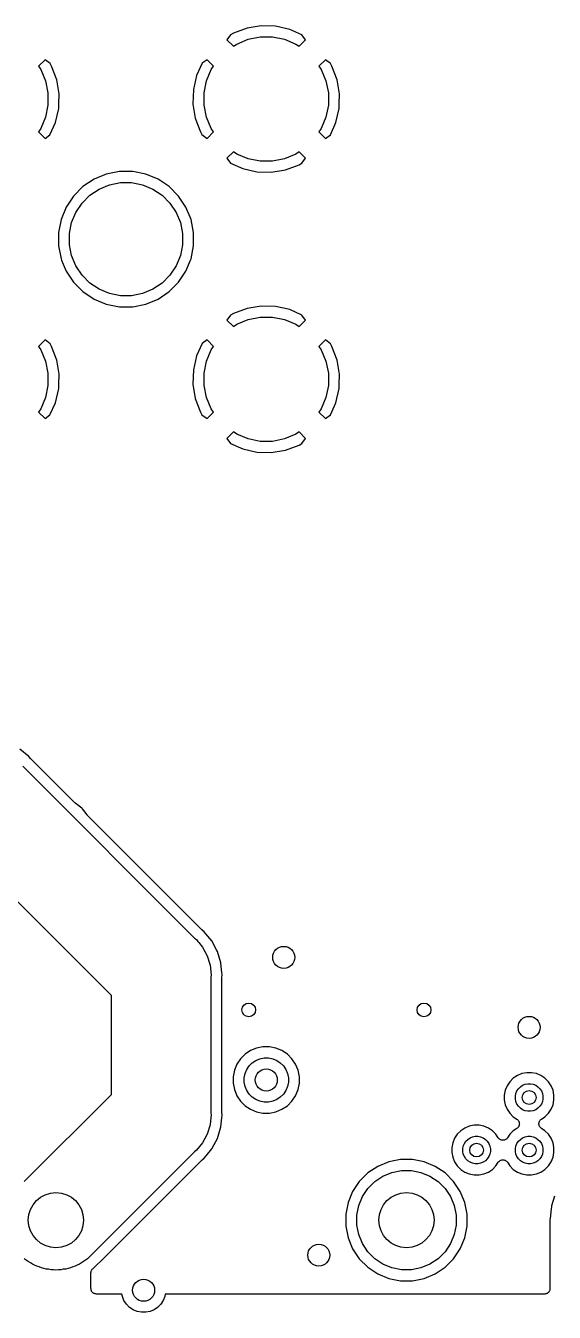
# Model space of a CAD drawing. Extents: x 4.56 to 9.07, y -4.98 to -1.89.
# Drawn here: x 5.228 to 5.605, y -4.966 to -4.048 of the extents above; entities that cross this region are included whole.
import ezdxf

# ---------------------------------------------------------------- set-up
doc = ezdxf.new("R2010")
doc.units = 0
doc.header["$MEASUREMENT"] = 0
doc.layers.add('BLACK', color=7, linetype='CONTINUOUS')

msp = doc.modelspace()

# ---------------------------------------------------------------- linework, layer by layer
at = {"layer": 'BLACK', "linetype": 'CONTINUOUS'}
for p, q in [((5.39641, -4.04771), (5.38628, -4.04941)), ((5.40668, -4.04801), (5.39641, -4.04771)), ((5.4167, -4.05031), (5.40668, -4.04801)), ((5.37461, -4.05414), (5.37193, -4.05779)), ((5.37655, -4.05311), (5.37461, -4.05414)), ((5.38628, -4.04941), (5.37655, -4.05311)), ((5.37902, -4.06075), (5.38708, -4.05741)), ((5.38708, -4.05741), (5.39564, -4.05571)), ((5.39564, -4.05571), (5.40436, -4.05571)), ((5.40436, -4.05571), (5.41292, -4.05741)), ((5.41292, -4.05741), (5.42098, -4.06075)), ((5.42548, -4.05426), (5.4167, -4.05031)), ((5.42807, -4.05779), (5.42548, -4.05426)), ((5.37193, -4.05779), (5.37655, -4.0624)), ((5.37655, -4.0624), (5.37902, -4.06075)), ((5.42098, -4.06075), (5.42345, -4.0624)), ((5.42345, -4.0624), (5.42807, -4.05779)), ((5.24221, -4.07193), (5.2376, -4.07655)), ((5.24586, -4.07461), (5.24221, -4.07193)), ((5.24689, -4.07655), (5.24586, -4.07461)), ((5.35426, -4.07452), (5.35031, -4.0833)), ((5.35779, -4.07193), (5.35426, -4.07452)), ((5.3624, -4.07655), (5.35779, -4.07193)), ((5.44221, -4.07193), (5.4376, -4.07655)), ((5.44586, -4.07461), (5.44221, -4.07193)), ((5.44689, -4.07655), (5.44586, -4.07461)), ((5.2376, -4.07655), (5.23925, -4.07902)), ((5.23925, -4.07902), (5.24259, -4.08708)), ((5.25059, -4.08628), (5.24689, -4.07655)), ((5.35031, -4.0833), (5.34801, -4.09332)), ((5.35741, -4.08708), (5.36075, -4.07902)), ((5.36075, -4.07902), (5.3624, -4.07655)), ((5.4376, -4.07655), (5.43925, -4.07902)), ((5.43925, -4.07902), (5.44259, -4.08708)), ((5.45059, -4.08628), (5.44689, -4.07655)), ((5.24259, -4.08708), (5.24429, -4.09564)), ((5.25229, -4.09641), (5.25059, -4.08628)), ((5.34801, -4.09332), (5.34771, -4.10359)), ((5.35571, -4.09564), (5.35741, -4.08708)), ((5.44259, -4.08708), (5.44429, -4.09564)), ((5.45229, -4.09641), (5.45059, -4.08628)), ((5.24429, -4.09564), (5.24429, -4.10436)), ((5.25208, -4.10374), (5.25229, -4.09641)), ((5.34771, -4.10359), (5.34941, -4.11372)), ((5.35571, -4.10436), (5.35571, -4.09564)), ((5.44429, -4.09564), (5.44429, -4.10436)), ((5.45208, -4.10374), (5.45229, -4.09641)), ((5.24429, -4.10436), (5.24259, -4.11292)), ((5.24969, -4.1167), (5.25199, -4.10668)), ((5.25199, -4.10668), (5.25208, -4.10374)), ((5.35741, -4.11292), (5.35571, -4.10436)), ((5.44429, -4.10436), (5.44259, -4.11292)), ((5.44969, -4.1167), (5.45199, -4.10668)), ((5.45199, -4.10668), (5.45208, -4.10374)), ((5.23925, -4.12098), (5.2376, -4.12345)), ((5.24259, -4.11292), (5.23925, -4.12098)), ((5.24574, -4.12548), (5.24969, -4.1167)), ((5.34941, -4.11372), (5.35311, -4.12345)), ((5.36075, -4.12098), (5.35741, -4.11292)), ((5.3624, -4.12345), (5.36075, -4.12098)), ((5.43925, -4.12098), (5.4376, -4.12345)), ((5.44259, -4.11292), (5.43925, -4.12098)), ((5.44574, -4.12548), (5.44969, -4.1167)), ((5.2376, -4.12345), (5.24221, -4.12807)), ((5.24221, -4.12807), (5.24574, -4.12548)), ((5.35311, -4.12345), (5.35414, -4.12539)), ((5.35414, -4.12539), (5.35779, -4.12807)), ((5.35779, -4.12807), (5.3624, -4.12345)), ((5.4376, -4.12345), (5.44221, -4.12807)), ((5.44221, -4.12807), (5.44574, -4.12548)), ((5.37655, -4.1376), (5.37193, -4.14221)), ((5.37902, -4.13925), (5.37655, -4.1376)), ((5.38708, -4.14259), (5.37902, -4.13925)), ((5.42098, -4.13925), (5.41292, -4.14259)), ((5.42345, -4.1376), (5.42098, -4.13925)), ((5.42807, -4.14221), (5.42345, -4.1376)), ((5.37193, -4.14221), (5.37452, -4.14574)), ((5.37452, -4.14574), (5.3833, -4.14969)), ((5.39564, -4.14429), (5.38708, -4.14259)), ((5.40436, -4.14429), (5.39564, -4.14429)), ((5.41292, -4.14259), (5.40436, -4.14429)), ((5.41372, -4.15059), (5.42345, -4.14689)), ((5.42345, -4.14689), (5.42539, -4.14586)), ((5.42539, -4.14586), (5.42807, -4.14221)), ((5.27716, -4.15726), (5.26926, -4.16254)), ((5.28593, -4.15363), (5.27716, -4.15726)), ((5.29525, -4.15177), (5.28593, -4.15363)), ((5.30475, -4.15177), (5.29525, -4.15177)), ((5.31407, -4.15363), (5.30475, -4.15177)), ((5.32284, -4.15726), (5.31407, -4.15363)), ((5.33074, -4.16254), (5.32284, -4.15726)), ((5.3833, -4.14969), (5.39332, -4.15199)), ((5.39332, -4.15199), (5.40359, -4.15229)), ((5.40359, -4.15229), (5.41372, -4.15059)), ((5.26926, -4.16254), (5.26254, -4.16926)), ((5.27428, -4.16865), (5.28089, -4.16424)), ((5.28089, -4.16424), (5.28823, -4.1612)), ((5.28823, -4.1612), (5.29603, -4.15965)), ((5.29603, -4.15965), (5.30397, -4.15965)), ((5.30397, -4.15965), (5.31177, -4.1612)), ((5.31177, -4.1612), (5.31911, -4.16424)), ((5.31911, -4.16424), (5.32572, -4.16865)), ((5.33746, -4.16926), (5.33074, -4.16254)), ((5.26254, -4.16926), (5.25726, -4.17716)), ((5.26424, -4.18089), (5.26865, -4.17428)), ((5.26865, -4.17428), (5.27428, -4.16865)), ((5.32572, -4.16865), (5.33135, -4.17428)), ((5.33135, -4.17428), (5.33576, -4.18089)), ((5.34274, -4.17716), (5.33746, -4.16926)), ((5.25363, -4.18593), (5.25177, -4.19525)), ((5.25726, -4.17716), (5.25363, -4.18593)), ((5.2612, -4.18823), (5.26424, -4.18089)), ((5.33576, -4.18089), (5.3388, -4.18823)), ((5.34637, -4.18593), (5.34274, -4.17716)), ((5.34823, -4.19525), (5.34637, -4.18593)), ((5.25177, -4.19525), (5.25177, -4.20475)), ((5.25965, -4.19603), (5.2612, -4.18823)), ((5.3388, -4.18823), (5.34035, -4.19603)), ((5.34823, -4.20475), (5.34823, -4.19525)), ((5.25965, -4.20397), (5.25965, -4.19603)), ((5.2612, -4.21177), (5.25965, -4.20397)), ((5.34035, -4.20397), (5.3388, -4.21177)), ((5.34035, -4.19603), (5.34035, -4.20397)), ((5.25177, -4.20475), (5.25363, -4.21407)), ((5.26424, -4.21911), (5.2612, -4.21177)), ((5.3388, -4.21177), (5.33576, -4.21911)), ((5.34637, -4.21407), (5.34823, -4.20475)), ((5.25363, -4.21407), (5.25398, -4.21493)), ((5.25398, -4.21493), (5.25398, -4.21493)), ((5.25398, -4.21493), (5.25521, -4.21789)), ((5.25521, -4.21789), (5.25726, -4.22284)), ((5.25726, -4.22284), (5.26254, -4.23074)), ((5.26865, -4.22572), (5.26424, -4.21911)), ((5.33576, -4.21911), (5.33135, -4.22572)), ((5.33746, -4.23074), (5.34274, -4.22284)), ((5.34274, -4.22284), (5.34602, -4.21493)), ((5.34602, -4.21493), (5.34637, -4.21407)), ((5.34602, -4.21493), (5.34602, -4.21493)), ((5.26254, -4.23074), (5.26926, -4.23746)), ((5.27428, -4.23135), (5.26865, -4.22572)), ((5.28089, -4.23576), (5.27428, -4.23135)), ((5.32572, -4.23135), (5.31911, -4.23576)), ((5.33135, -4.22572), (5.32572, -4.23135)), ((5.33074, -4.23746), (5.33746, -4.23074)), ((5.26926, -4.23746), (5.27716, -4.24274)), ((5.28823, -4.2388), (5.28089, -4.23576)), ((5.29603, -4.24035), (5.28823, -4.2388)), ((5.30397, -4.24035), (5.29603, -4.24035)), ((5.31177, -4.2388), (5.30397, -4.24035)), ((5.31911, -4.23576), (5.31177, -4.2388)), ((5.32284, -4.24274), (5.33074, -4.23746)), ((5.27716, -4.24274), (5.28593, -4.24637)), ((5.28593, -4.24637), (5.29525, -4.24823)), ((5.29525, -4.24823), (5.30475, -4.24823)), ((5.30475, -4.24823), (5.31407, -4.24637)), ((5.31407, -4.24637), (5.32284, -4.24274)), ((5.38628, -4.24941), (5.37655, -4.25311)), ((5.39641, -4.24771), (5.38628, -4.24941)), ((5.40668, -4.24801), (5.39641, -4.24771)), ((5.4167, -4.25031), (5.40668, -4.24801)), ((5.42548, -4.25426), (5.4167, -4.25031)), ((5.37461, -4.25414), (5.37193, -4.25779)), ((5.37193, -4.25779), (5.37655, -4.2624)), ((5.37655, -4.25311), (5.37461, -4.25414)), ((5.37902, -4.26075), (5.38708, -4.25741)), ((5.38708, -4.25741), (5.39564, -4.25571)), ((5.39564, -4.25571), (5.40436, -4.25571)), ((5.40436, -4.25571), (5.41292, -4.25741)), ((5.41292, -4.25741), (5.42098, -4.26075)), ((5.42345, -4.2624), (5.42807, -4.25779)), ((5.42807, -4.25779), (5.42548, -4.25426)), ((5.37655, -4.2624), (5.37902, -4.26075)), ((5.42098, -4.26075), (5.42345, -4.2624)), ((5.24221, -4.27193), (5.2376, -4.27655)), ((5.2376, -4.27655), (5.23925, -4.27902)), ((5.24586, -4.27461), (5.24221, -4.27193)), ((5.24689, -4.27655), (5.24586, -4.27461)), ((5.25059, -4.28628), (5.24689, -4.27655)), ((5.35426, -4.27452), (5.35031, -4.2833)), ((5.35779, -4.27193), (5.35426, -4.27452)), ((5.3624, -4.27655), (5.35779, -4.27193)), ((5.36075, -4.27902), (5.3624, -4.27655)), ((5.44221, -4.27193), (5.4376, -4.27655)), ((5.4376, -4.27655), (5.43925, -4.27902)), ((5.44586, -4.27461), (5.44221, -4.27193)), ((5.44689, -4.27655), (5.44586, -4.27461)), ((5.45059, -4.28628), (5.44689, -4.27655)), ((5.23925, -4.27902), (5.24259, -4.28708)), ((5.24259, -4.28708), (5.24429, -4.29564)), ((5.25229, -4.29641), (5.25059, -4.28628)), ((5.35031, -4.2833), (5.34801, -4.29332)), ((5.35571, -4.29564), (5.35741, -4.28708)), ((5.35741, -4.28708), (5.36075, -4.27902)), ((5.43925, -4.27902), (5.44259, -4.28708)), ((5.44259, -4.28708), (5.44429, -4.29564)), ((5.45229, -4.29641), (5.45059, -4.28628)), ((5.24429, -4.29564), (5.24429, -4.30436)), ((5.25208, -4.30374), (5.25229, -4.29641)), ((5.34801, -4.29332), (5.34771, -4.30359)), ((5.35571, -4.30436), (5.35571, -4.29564)), ((5.44429, -4.29564), (5.44429, -4.30436)), ((5.45208, -4.30374), (5.45229, -4.29641)), ((5.24429, -4.30436), (5.24259, -4.31292)), ((5.25199, -4.30668), (5.25208, -4.30374)), ((5.34771, -4.30359), (5.34941, -4.31372)), ((5.35741, -4.31292), (5.35571, -4.30436)), ((5.44429, -4.30436), (5.44259, -4.31292)), ((5.45199, -4.30668), (5.45208, -4.30374)), ((5.24259, -4.31292), (5.23925, -4.32098)), ((5.24969, -4.3167), (5.25199, -4.30668)), ((5.34941, -4.31372), (5.35311, -4.32345)), ((5.36075, -4.32098), (5.35741, -4.31292)), ((5.44259, -4.31292), (5.43925, -4.32098)), ((5.44969, -4.3167), (5.45199, -4.30668)), ((5.23925, -4.32098), (5.2376, -4.32345)), ((5.2376, -4.32345), (5.24221, -4.32807)), ((5.24574, -4.32548), (5.24969, -4.3167)), ((5.35311, -4.32345), (5.35414, -4.32539)), ((5.35779, -4.32807), (5.3624, -4.32345)), ((5.3624, -4.32345), (5.36075, -4.32098)), ((5.43925, -4.32098), (5.4376, -4.32345)), ((5.4376, -4.32345), (5.44221, -4.32807)), ((5.44574, -4.32548), (5.44969, -4.3167)), ((5.24221, -4.32807), (5.24574, -4.32548)), ((5.35414, -4.32539), (5.35779, -4.32807)), ((5.44221, -4.32807), (5.44574, -4.32548)), ((5.37655, -4.3376), (5.37193, -4.34221)), ((5.37193, -4.34221), (5.37452, -4.34574)), ((5.37902, -4.33925), (5.37655, -4.3376)), ((5.38708, -4.34259), (5.37902, -4.33925)), ((5.42098, -4.33925), (5.41292, -4.34259)), ((5.42345, -4.3376), (5.42098, -4.33925)), ((5.42807, -4.34221), (5.42345, -4.3376)), ((5.42539, -4.34586), (5.42807, -4.34221)), ((5.37452, -4.34574), (5.3833, -4.34969)), ((5.3833, -4.34969), (5.39332, -4.35199)), ((5.39564, -4.34429), (5.38708, -4.34259)), ((5.40436, -4.34429), (5.39564, -4.34429)), ((5.40359, -4.35229), (5.41372, -4.35059)), ((5.41292, -4.34259), (5.40436, -4.34429)), ((5.41372, -4.35059), (5.42345, -4.34689)), ((5.42345, -4.34689), (5.42539, -4.34586)), ((5.39332, -4.35199), (5.40359, -4.35229)), ((5.23077, -4.56923), (5.22418, -4.56382)), ((5.232, -4.57073), (5.23077, -4.56923)), ((5.23212, -4.57085), (5.232, -4.57073)), ((5.23223, -4.57098), (5.23212, -4.57085)), ((5.23226, -4.57102), (5.23223, -4.57098)), ((5.26352, -4.60228), (5.23226, -4.57102)), ((5.22629, -4.57618), (5.34882, -4.69871)), ((5.2636, -4.60234), (5.26352, -4.60228)), ((5.26367, -4.60242), (5.2636, -4.60234)), ((5.2639, -4.60258), (5.26367, -4.60242)), ((5.26411, -4.60276), (5.2639, -4.60258)), ((5.26421, -4.60281), (5.26411, -4.60276)), ((5.26429, -4.60287), (5.26421, -4.60281)), ((5.26434, -4.6029), (5.26429, -4.60287)), ((5.26454, -4.60302), (5.26434, -4.6029)), ((5.26855, -4.60609), (5.26454, -4.60302)), ((5.26891, -4.60645), (5.26855, -4.60609)), ((5.26893, -4.60648), (5.26891, -4.60645)), ((5.27076, -4.60887), (5.26893, -4.60648)), ((5.26893, -4.60648), (5.26893, -4.60648)), ((5.27198, -4.61046), (5.27076, -4.60887)), ((5.2721, -4.61066), (5.27198, -4.61046)), ((5.27216, -4.61075), (5.2721, -4.61066)), ((5.27221, -4.61084), (5.27216, -4.61075)), ((5.27238, -4.61106), (5.27221, -4.61084)), ((5.27255, -4.61129), (5.27238, -4.61106)), ((5.27262, -4.61136), (5.27255, -4.61129)), ((5.27269, -4.61144), (5.27262, -4.61136)), ((5.27272, -4.61148), (5.27269, -4.61144)), ((5.29309, -4.63185), (5.27272, -4.61148)), ((5.28957, -4.73968), (5.18532, -4.63543)), ((5.35398, -4.69274), (5.29309, -4.63185)), ((5.34882, -4.69871), (5.35018, -4.69982)), ((5.35018, -4.69982), (5.35129, -4.70118)), ((5.35411, -4.69284), (5.35398, -4.69274)), ((5.35423, -4.69296), (5.35411, -4.69284)), ((5.35427, -4.693), (5.35423, -4.69296)), ((5.35577, -4.69423), (5.35427, -4.693)), ((5.357, -4.69573), (5.35577, -4.69423)), ((5.36118, -4.70082), (5.357, -4.69573)), ((5.357, -4.69573), (5.357, -4.69573)), ((5.35129, -4.70118), (5.35129, -4.70118)), ((5.35129, -4.70118), (5.35183, -4.70184)), ((5.35183, -4.70184), (5.3546, -4.70522)), ((5.3546, -4.70522), (5.35789, -4.71137)), ((5.36449, -4.70702), (5.36118, -4.70082)), ((5.36455, -4.70712), (5.36449, -4.70702)), ((5.3652, -4.70835), (5.36455, -4.70712)), ((5.36455, -4.70712), (5.36455, -4.70712)), ((5.36768, -4.71651), (5.3652, -4.70835)), ((5.35789, -4.71137), (5.35969, -4.71728)), ((5.35969, -4.71728), (5.35992, -4.71805)), ((5.35992, -4.71805), (5.3606, -4.725)), ((5.36817, -4.72145), (5.36768, -4.71651)), ((5.3606, -4.725), (5.36043, -4.72674)), ((5.36043, -4.72674), (5.36043, -4.82326)), ((5.36833, -4.72307), (5.36817, -4.72145)), ((5.36817, -4.72145), (5.36817, -4.72145)), ((5.36831, -4.72727), (5.36833, -4.7271)), ((5.36831, -4.72732), (5.36831, -4.72727)), ((5.36831, -4.82268), (5.36831, -4.72732)), ((5.36852, -4.725), (5.36833, -4.72307)), ((5.36833, -4.72693), (5.36852, -4.725)), ((5.36833, -4.7271), (5.36833, -4.72693)), ((5.28957, -4.81032), (5.28957, -4.73968)), ((5.38494, -4.78165), (5.38165, -4.78494)), ((5.38881, -4.77907), (5.38494, -4.78165)), ((5.39311, -4.77729), (5.38881, -4.77907)), ((5.39767, -4.77638), (5.39311, -4.77729)), ((5.40233, -4.77638), (5.39767, -4.77638)), ((5.40689, -4.77729), (5.40233, -4.77638)), ((5.41119, -4.77907), (5.40689, -4.77729)), ((5.41506, -4.78165), (5.41119, -4.77907)), ((5.41835, -4.78494), (5.41506, -4.78165)), ((5.37907, -4.78881), (5.37729, -4.79311)), ((5.38165, -4.78494), (5.37907, -4.78881)), ((5.38604, -4.79254), (5.38777, -4.78996)), ((5.38777, -4.78996), (5.38996, -4.78777)), ((5.38996, -4.78777), (5.39254, -4.78604)), ((5.39254, -4.78604), (5.39541, -4.78486)), ((5.39541, -4.78486), (5.39845, -4.78425)), ((5.39845, -4.78425), (5.40155, -4.78425)), ((5.40155, -4.78425), (5.40459, -4.78486)), ((5.40459, -4.78486), (5.40746, -4.78604)), ((5.40746, -4.78604), (5.41004, -4.78777)), ((5.41004, -4.78777), (5.41223, -4.78996)), ((5.41223, -4.78996), (5.41396, -4.79254)), ((5.42093, -4.78881), (5.41835, -4.78494)), ((5.42271, -4.79311), (5.42093, -4.78881)), ((5.37729, -4.79311), (5.37638, -4.79767)), ((5.37638, -4.79767), (5.37638, -4.80233)), ((5.38425, -4.79845), (5.38486, -4.79541)), ((5.38425, -4.80155), (5.38425, -4.79845)), ((5.38486, -4.79541), (5.38604, -4.79254)), ((5.41396, -4.79254), (5.41514, -4.79541)), ((5.41514, -4.79541), (5.41575, -4.79845)), ((5.41575, -4.79845), (5.41575, -4.80155)), ((5.42362, -4.79767), (5.42271, -4.79311)), ((5.42362, -4.80233), (5.42362, -4.79767)), ((5.57374, -4.80121), (5.5718, -4.80411)), ((5.57621, -4.79874), (5.57374, -4.80121)), ((5.57911, -4.7968), (5.57621, -4.79874)), ((5.58233, -4.79546), (5.57911, -4.7968)), ((5.58576, -4.79478), (5.58233, -4.79546)), ((5.58924, -4.79478), (5.58576, -4.79478)), ((5.59267, -4.79546), (5.58924, -4.79478)), ((5.59589, -4.7968), (5.59267, -4.79546)), ((5.59879, -4.79874), (5.59589, -4.7968)), ((5.60126, -4.80121), (5.59879, -4.79874)), ((5.6032, -4.80411), (5.60126, -4.80121)), ((5.22741, -4.87248), (5.28957, -4.81032)), ((5.37638, -4.80233), (5.37729, -4.80689)), ((5.37729, -4.80689), (5.37907, -4.81119)), ((5.38486, -4.80459), (5.38425, -4.80155)), ((5.38604, -4.80746), (5.38486, -4.80459)), ((5.38777, -4.81004), (5.38604, -4.80746)), ((5.38996, -4.81223), (5.38777, -4.81004)), ((5.41223, -4.81004), (5.41004, -4.81223)), ((5.41396, -4.80746), (5.41223, -4.81004)), ((5.41514, -4.80459), (5.41396, -4.80746)), ((5.41575, -4.80155), (5.41514, -4.80459)), ((5.42093, -4.81119), (5.42271, -4.80689)), ((5.42271, -4.80689), (5.42362, -4.80233)), ((5.57046, -4.80733), (5.56978, -4.81076)), ((5.5718, -4.80411), (5.57046, -4.80733)), ((5.57766, -4.81153), (5.57804, -4.80963)), ((5.57804, -4.80963), (5.57878, -4.80784)), ((5.57878, -4.80784), (5.57985, -4.80623)), ((5.57985, -4.80623), (5.58123, -4.80485)), ((5.58123, -4.80485), (5.58284, -4.80378)), ((5.58284, -4.80378), (5.58463, -4.80304)), ((5.58463, -4.80304), (5.58653, -4.80266)), ((5.58653, -4.80266), (5.58847, -4.80266)), ((5.58847, -4.80266), (5.59037, -4.80304)), ((5.59037, -4.80304), (5.59216, -4.80378)), ((5.59216, -4.80378), (5.59377, -4.80485)), ((5.59377, -4.80485), (5.59515, -4.80623)), ((5.59515, -4.80623), (5.59622, -4.80784)), ((5.59622, -4.80784), (5.59696, -4.80963)), ((5.59696, -4.80963), (5.59734, -4.81153)), ((5.60454, -4.80733), (5.6032, -4.80411)), ((5.60522, -4.81076), (5.60454, -4.80733)), ((5.37907, -4.81119), (5.38165, -4.81506)), ((5.38165, -4.81506), (5.38494, -4.81835)), ((5.38494, -4.81835), (5.38881, -4.82093)), ((5.39254, -4.81396), (5.38996, -4.81223)), ((5.39541, -4.81514), (5.39254, -4.81396)), ((5.39845, -4.81575), (5.39541, -4.81514)), ((5.40155, -4.81575), (5.39845, -4.81575)), ((5.40459, -4.81514), (5.40155, -4.81575)), ((5.40746, -4.81396), (5.40459, -4.81514)), ((5.41004, -4.81223), (5.40746, -4.81396)), ((5.41119, -4.82093), (5.41506, -4.81835)), ((5.41506, -4.81835), (5.41835, -4.81506)), ((5.41835, -4.81506), (5.42093, -4.81119)), ((5.56978, -4.81076), (5.56978, -4.81424)), ((5.56978, -4.81424), (5.57046, -4.81767)), ((5.57046, -4.81767), (5.5718, -4.82089)), ((5.57766, -4.81347), (5.57766, -4.81153)), ((5.57804, -4.81537), (5.57766, -4.81347)), ((5.57878, -4.81716), (5.57804, -4.81537)), ((5.57985, -4.81877), (5.57878, -4.81716)), ((5.58123, -4.82015), (5.57985, -4.81877)), ((5.59515, -4.81877), (5.59377, -4.82015)), ((5.59622, -4.81716), (5.59515, -4.81877)), ((5.59696, -4.81537), (5.59622, -4.81716)), ((5.59734, -4.81347), (5.59696, -4.81537)), ((5.59734, -4.81153), (5.59734, -4.81347)), ((5.6032, -4.82089), (5.60454, -4.81767)), ((5.60454, -4.81767), (5.60522, -4.81424)), ((5.60522, -4.81424), (5.60522, -4.81076)), ((5.36043, -4.82674), (5.35992, -4.83195)), ((5.36043, -4.82326), (5.3606, -4.825)), ((5.3606, -4.825), (5.36043, -4.82674)), ((5.36043, -4.82674), (5.36043, -4.82674)), ((5.36768, -4.83349), (5.36833, -4.82693)), ((5.36832, -4.82284), (5.36831, -4.82268)), ((5.36832, -4.82301), (5.36832, -4.82284)), ((5.36833, -4.82307), (5.36832, -4.82301)), ((5.36852, -4.825), (5.36833, -4.82307)), ((5.36833, -4.82693), (5.36852, -4.825)), ((5.36833, -4.82693), (5.36833, -4.82693)), ((5.38881, -4.82093), (5.39311, -4.82271)), ((5.39311, -4.82271), (5.39767, -4.82362)), ((5.39767, -4.82362), (5.40233, -4.82362)), ((5.40233, -4.82362), (5.40689, -4.82271)), ((5.40689, -4.82271), (5.41119, -4.82093)), ((5.5718, -4.82089), (5.57374, -4.82379)), ((5.57374, -4.82379), (5.57621, -4.82626)), ((5.57621, -4.82626), (5.57877, -4.82798)), ((5.57877, -4.82798), (5.5788, -4.828)), ((5.5788, -4.828), (5.5788, -4.828)), ((5.5788, -4.828), (5.5788, -4.828)), ((5.5788, -4.828), (5.57882, -4.82801)), ((5.57882, -4.82801), (5.5791, -4.82825)), ((5.5791, -4.82825), (5.57939, -4.82849)), ((5.57939, -4.82849), (5.5794, -4.8285)), ((5.5794, -4.8285), (5.57941, -4.8285)), ((5.57941, -4.8285), (5.57964, -4.82879)), ((5.57964, -4.82879), (5.57987, -4.82909)), ((5.58284, -4.82122), (5.58123, -4.82015)), ((5.58463, -4.82196), (5.58284, -4.82122)), ((5.58653, -4.82234), (5.58463, -4.82196)), ((5.58847, -4.82234), (5.58653, -4.82234)), ((5.59037, -4.82196), (5.58847, -4.82234)), ((5.59216, -4.82122), (5.59037, -4.82196)), ((5.59377, -4.82015), (5.59216, -4.82122)), ((5.59516, -4.82904), (5.5954, -4.82875)), ((5.5954, -4.82875), (5.59563, -4.82846)), ((5.59563, -4.82846), (5.59564, -4.82846)), ((5.59564, -4.82846), (5.59565, -4.82845)), ((5.59565, -4.82845), (5.59594, -4.82821)), ((5.59594, -4.82821), (5.59623, -4.82798)), ((5.59623, -4.82798), (5.59879, -4.82626)), ((5.59879, -4.82626), (5.60126, -4.82379)), ((5.60126, -4.82379), (5.6032, -4.82089)), ((5.35992, -4.83195), (5.35789, -4.83863)), ((5.3652, -4.84165), (5.36768, -4.83349)), ((5.53871, -4.83624), (5.53624, -4.83871)), ((5.54161, -4.8343), (5.53871, -4.83624)), ((5.54483, -4.83296), (5.54161, -4.8343)), ((5.54826, -4.83228), (5.54483, -4.83296)), ((5.55174, -4.83228), (5.54826, -4.83228)), ((5.55517, -4.83296), (5.55174, -4.83228)), ((5.55839, -4.8343), (5.55517, -4.83296)), ((5.56129, -4.83624), (5.55839, -4.8343)), ((5.56376, -4.83871), (5.56129, -4.83624)), ((5.57621, -4.83624), (5.57374, -4.83871)), ((5.57877, -4.83452), (5.57621, -4.83624)), ((5.57906, -4.83429), (5.57877, -4.83452)), ((5.57935, -4.83405), (5.57906, -4.83429)), ((5.57936, -4.83404), (5.57935, -4.83405)), ((5.57937, -4.83404), (5.57936, -4.83404)), ((5.57961, -4.83374), (5.57937, -4.83404)), ((5.57984, -4.83346), (5.57961, -4.83374)), ((5.57985, -4.83345), (5.57984, -4.83346)), ((5.57986, -4.83344), (5.57985, -4.83345)), ((5.58003, -4.83311), (5.57986, -4.83344)), ((5.57987, -4.82909), (5.57988, -4.82909)), ((5.57988, -4.82909), (5.57989, -4.8291)), ((5.57989, -4.8291), (5.58006, -4.82943)), ((5.58021, -4.83279), (5.58003, -4.83311)), ((5.58006, -4.82943), (5.58023, -4.82977)), ((5.58022, -4.83277), (5.58021, -4.83278)), ((5.58021, -4.83278), (5.58021, -4.83279)), ((5.58033, -4.83241), (5.58022, -4.83277)), ((5.58023, -4.82977), (5.58024, -4.82978)), ((5.58024, -4.82978), (5.58024, -4.82978)), ((5.58024, -4.82978), (5.58034, -4.83014)), ((5.58044, -4.83205), (5.58033, -4.83241)), ((5.58034, -4.83014), (5.58045, -4.8305)), ((5.58048, -4.83166), (5.58044, -4.83203)), ((5.58044, -4.83203), (5.58044, -4.83204)), ((5.58044, -4.83204), (5.58044, -4.83205)), ((5.58045, -4.8305), (5.58045, -4.83051)), ((5.58045, -4.83051), (5.58046, -4.83052)), ((5.58046, -4.83052), (5.58049, -4.83089)), ((5.58052, -4.83129), (5.58048, -4.83166)), ((5.58049, -4.83089), (5.58052, -4.83127)), ((5.58052, -4.83127), (5.58052, -4.83128)), ((5.58052, -4.83128), (5.58052, -4.83129)), ((5.59448, -4.83121), (5.59452, -4.83084)), ((5.59448, -4.83122), (5.59448, -4.83121)), ((5.59448, -4.83123), (5.59448, -4.83122)), ((5.59451, -4.83161), (5.59448, -4.83123)), ((5.59454, -4.83198), (5.59451, -4.83161)), ((5.59452, -4.83084), (5.59456, -4.83047)), ((5.59455, -4.83199), (5.59454, -4.83198)), ((5.59455, -4.832), (5.59455, -4.83199)), ((5.59466, -4.83236), (5.59455, -4.832)), ((5.59456, -4.83045), (5.59467, -4.83009)), ((5.59456, -4.83046), (5.59456, -4.83045)), ((5.59456, -4.83047), (5.59456, -4.83046)), ((5.59476, -4.83272), (5.59466, -4.83236)), ((5.59467, -4.83009), (5.59478, -4.82973)), ((5.59477, -4.83273), (5.59476, -4.83272)), ((5.59476, -4.83272), (5.59476, -4.83272)), ((5.59494, -4.83307), (5.59477, -4.83273)), ((5.59478, -4.82973), (5.59479, -4.82972)), ((5.59479, -4.82971), (5.59497, -4.82938)), ((5.59479, -4.82972), (5.59479, -4.82971)), ((5.59511, -4.8334), (5.59494, -4.83307)), ((5.59497, -4.82938), (5.59514, -4.82906)), ((5.59512, -4.83341), (5.59511, -4.8334)), ((5.59513, -4.83341), (5.59512, -4.83341)), ((5.59536, -4.83371), (5.59513, -4.83341)), ((5.59514, -4.82906), (5.59515, -4.82905)), ((5.59515, -4.82905), (5.59516, -4.82904)), ((5.59559, -4.834), (5.59536, -4.83371)), ((5.5956, -4.834), (5.59559, -4.834)), ((5.59561, -4.83401), (5.5956, -4.834)), ((5.5959, -4.83425), (5.59561, -4.83401)), ((5.59618, -4.83449), (5.5959, -4.83425)), ((5.5962, -4.8345), (5.59618, -4.83449)), ((5.59623, -4.83452), (5.5962, -4.8345)), ((5.5962, -4.8345), (5.5962, -4.8345)), ((5.5962, -4.8345), (5.5962, -4.8345)), ((5.59879, -4.83624), (5.59623, -4.83452)), ((5.60126, -4.83871), (5.59879, -4.83624)), ((5.3546, -4.84478), (5.35018, -4.85018)), ((5.35789, -4.83863), (5.3546, -4.84478)), ((5.36118, -4.84918), (5.36287, -4.84601)), ((5.36287, -4.84601), (5.3652, -4.84165)), ((5.36287, -4.84601), (5.36287, -4.84601)), ((5.53296, -4.84483), (5.53228, -4.84826)), ((5.5343, -4.84161), (5.53296, -4.84483)), ((5.53624, -4.83871), (5.5343, -4.84161)), ((5.54016, -4.84903), (5.54054, -4.84713)), ((5.54054, -4.84713), (5.54128, -4.84534)), ((5.54128, -4.84534), (5.54235, -4.84373)), ((5.54235, -4.84373), (5.54373, -4.84235)), ((5.54373, -4.84235), (5.54534, -4.84128)), ((5.54534, -4.84128), (5.54713, -4.84054)), ((5.54713, -4.84054), (5.54903, -4.84016)), ((5.54903, -4.84016), (5.55097, -4.84016)), ((5.55097, -4.84016), (5.55287, -4.84054)), ((5.55287, -4.84054), (5.55466, -4.84128)), ((5.55466, -4.84128), (5.55627, -4.84235)), ((5.55627, -4.84235), (5.55765, -4.84373)), ((5.55765, -4.84373), (5.55872, -4.84534)), ((5.55872, -4.84534), (5.55946, -4.84713)), ((5.55946, -4.84713), (5.55984, -4.84903)), ((5.56548, -4.84127), (5.56376, -4.83871)), ((5.56571, -4.84156), (5.56548, -4.84127)), ((5.56595, -4.84185), (5.56571, -4.84156)), ((5.56596, -4.84186), (5.56595, -4.84185)), ((5.56596, -4.84187), (5.56596, -4.84186)), ((5.56625, -4.84211), (5.56596, -4.84187)), ((5.56654, -4.84234), (5.56625, -4.84211)), ((5.56655, -4.84235), (5.56654, -4.84234)), ((5.56656, -4.84236), (5.56655, -4.84235)), ((5.56689, -4.84253), (5.56656, -4.84236)), ((5.56721, -4.84271), (5.56689, -4.84253)), ((5.56722, -4.84271), (5.56721, -4.84271)), ((5.56723, -4.84272), (5.56722, -4.84271)), ((5.56759, -4.84283), (5.56723, -4.84272)), ((5.56795, -4.84294), (5.56759, -4.84283)), ((5.56796, -4.84294), (5.56795, -4.84294)), ((5.56797, -4.84294), (5.56796, -4.84294)), ((5.56834, -4.84298), (5.56797, -4.84294)), ((5.56871, -4.84302), (5.56834, -4.84298)), ((5.56872, -4.84302), (5.56871, -4.84302)), ((5.56873, -4.84302), (5.56872, -4.84302)), ((5.56911, -4.84299), (5.56873, -4.84302)), ((5.56948, -4.84296), (5.56911, -4.84299)), ((5.56949, -4.84295), (5.56948, -4.84296)), ((5.5695, -4.84295), (5.56949, -4.84295)), ((5.56986, -4.84284), (5.5695, -4.84295)), ((5.57022, -4.84274), (5.56986, -4.84284)), ((5.57023, -4.84273), (5.57022, -4.84274)), ((5.57022, -4.84274), (5.57022, -4.84274)), ((5.57056, -4.84256), (5.57023, -4.84273)), ((5.5709, -4.84239), (5.57056, -4.84256)), ((5.57091, -4.84238), (5.5709, -4.84239)), ((5.5712, -4.84214), (5.57091, -4.84237)), ((5.57091, -4.84237), (5.57091, -4.84238)), ((5.5715, -4.84191), (5.5712, -4.84214)), ((5.57151, -4.84189), (5.5715, -4.8419)), ((5.5715, -4.8419), (5.5715, -4.84191)), ((5.57175, -4.8416), (5.57151, -4.84189)), ((5.57199, -4.84132), (5.57175, -4.8416)), ((5.572, -4.8413), (5.57199, -4.84132)), ((5.57202, -4.84127), (5.572, -4.8413)), ((5.572, -4.8413), (5.572, -4.8413)), ((5.572, -4.8413), (5.572, -4.8413)), ((5.57374, -4.83871), (5.57202, -4.84127)), ((5.57766, -4.84903), (5.57804, -4.84713)), ((5.57804, -4.84713), (5.57878, -4.84534)), ((5.57878, -4.84534), (5.57985, -4.84373)), ((5.57985, -4.84373), (5.58123, -4.84235)), ((5.58123, -4.84235), (5.58284, -4.84128)), ((5.58284, -4.84128), (5.58463, -4.84054)), ((5.58463, -4.84054), (5.58653, -4.84016)), ((5.58653, -4.84016), (5.58847, -4.84016)), ((5.58847, -4.84016), (5.59037, -4.84054)), ((5.59037, -4.84054), (5.59216, -4.84128)), ((5.59216, -4.84128), (5.59377, -4.84235)), ((5.59377, -4.84235), (5.59515, -4.84373)), ((5.59515, -4.84373), (5.59622, -4.84534)), ((5.59622, -4.84534), (5.59696, -4.84713)), ((5.59696, -4.84713), (5.59734, -4.84903)), ((5.6032, -4.84161), (5.60126, -4.83871)), ((5.60454, -4.84483), (5.6032, -4.84161)), ((5.60522, -4.84826), (5.60454, -4.84483)), ((5.34882, -4.85129), (5.27752, -4.92259)), ((5.35018, -4.85018), (5.34882, -4.85129)), ((5.35427, -4.857), (5.35577, -4.85577)), ((5.35577, -4.85577), (5.35713, -4.85412)), ((5.35713, -4.85412), (5.36118, -4.84918)), ((5.53228, -4.84826), (5.53228, -4.85174)), ((5.53228, -4.85174), (5.53296, -4.85517)), ((5.53296, -4.85517), (5.5343, -4.85839)), ((5.54016, -4.85097), (5.54016, -4.84903)), ((5.54054, -4.85287), (5.54016, -4.85097)), ((5.54128, -4.85466), (5.54054, -4.85287)), ((5.54235, -4.85627), (5.54128, -4.85466)), ((5.54373, -4.85765), (5.54235, -4.85627)), ((5.55765, -4.85627), (5.55627, -4.85765)), ((5.55872, -4.85466), (5.55765, -4.85627)), ((5.55946, -4.85287), (5.55872, -4.85466)), ((5.55984, -4.85097), (5.55946, -4.85287)), ((5.55984, -4.84903), (5.55984, -4.85097)), ((5.57766, -4.85097), (5.57766, -4.84903)), ((5.57804, -4.85287), (5.57766, -4.85097)), ((5.57878, -4.85466), (5.57804, -4.85287)), ((5.57985, -4.85627), (5.57878, -4.85466)), ((5.58123, -4.85765), (5.57985, -4.85627)), ((5.59515, -4.85627), (5.59377, -4.85765)), ((5.59622, -4.85466), (5.59515, -4.85627)), ((5.59696, -4.85287), (5.59622, -4.85466)), ((5.59734, -4.85097), (5.59696, -4.85287)), ((5.59734, -4.84903), (5.59734, -4.85097)), ((5.6032, -4.85839), (5.60454, -4.85517)), ((5.60454, -4.85517), (5.60522, -4.85174)), ((5.60522, -4.85174), (5.60522, -4.84826)), ((5.31868, -4.89256), (5.35398, -4.85726)), ((5.35398, -4.85726), (5.35402, -4.85723)), ((5.35402, -4.85723), (5.35415, -4.85712)), ((5.35415, -4.85712), (5.35427, -4.857)), ((5.47949, -4.86162), (5.47239, -4.86636)), ((5.48737, -4.85836), (5.47949, -4.86162)), ((5.49573, -4.85669), (5.48737, -4.85836)), ((5.48966, -4.86593), (5.49651, -4.86457)), ((5.50427, -4.85669), (5.49573, -4.85669)), ((5.49651, -4.86457), (5.50349, -4.86457)), ((5.50349, -4.86457), (5.51034, -4.86593)), ((5.51263, -4.85836), (5.50427, -4.85669)), ((5.52051, -4.86162), (5.51263, -4.85836)), ((5.52761, -4.86636), (5.52051, -4.86162)), ((5.5343, -4.85839), (5.53624, -4.86129)), ((5.53624, -4.86129), (5.53871, -4.86376)), ((5.53871, -4.86376), (5.54161, -4.8657)), ((5.54534, -4.85872), (5.54373, -4.85765)), ((5.54713, -4.85946), (5.54534, -4.85872)), ((5.54903, -4.85984), (5.54713, -4.85946)), ((5.55097, -4.85984), (5.54903, -4.85984)), ((5.55287, -4.85946), (5.55097, -4.85984)), ((5.55466, -4.85872), (5.55287, -4.85946)), ((5.55627, -4.85765), (5.55466, -4.85872)), ((5.55839, -4.8657), (5.56129, -4.86376)), ((5.56129, -4.86376), (5.56376, -4.86129)), ((5.56376, -4.86129), (5.56548, -4.85873)), ((5.56548, -4.85873), (5.5655, -4.8587)), ((5.5655, -4.8587), (5.56551, -4.85868)), ((5.5655, -4.8587), (5.5655, -4.8587)), ((5.5655, -4.8587), (5.5655, -4.8587)), ((5.56551, -4.85868), (5.56575, -4.8584)), ((5.56575, -4.8584), (5.56599, -4.85811)), ((5.56599, -4.85811), (5.566, -4.8581)), ((5.566, -4.85809), (5.56629, -4.85786)), ((5.566, -4.8581), (5.566, -4.85809)), ((5.56629, -4.85786), (5.56659, -4.85763)), ((5.56659, -4.85762), (5.5666, -4.85761)), ((5.56659, -4.85763), (5.56659, -4.85762)), ((5.5666, -4.85761), (5.56693, -4.85744)), ((5.56693, -4.85744), (5.56727, -4.85727)), ((5.56727, -4.85727), (5.56728, -4.85726)), ((5.56728, -4.85726), (5.56764, -4.85716)), ((5.56728, -4.85726), (5.56728, -4.85726)), ((5.56764, -4.85716), (5.568, -4.85705)), ((5.568, -4.85705), (5.56801, -4.85705)), ((5.56801, -4.85705), (5.56802, -4.85704)), ((5.56802, -4.85704), (5.56839, -4.85701)), ((5.56839, -4.85701), (5.56877, -4.85698)), ((5.56877, -4.85698), (5.56878, -4.85698)), ((5.56878, -4.85698), (5.56879, -4.85698)), ((5.56879, -4.85698), (5.56916, -4.85702)), ((5.56916, -4.85702), (5.56953, -4.85706)), ((5.56953, -4.85706), (5.56954, -4.85706)), ((5.56954, -4.85706), (5.56955, -4.85706)), ((5.56955, -4.85706), (5.56991, -4.85717)), ((5.56991, -4.85717), (5.57027, -4.85728)), ((5.57027, -4.85728), (5.57028, -4.85729)), ((5.57028, -4.85729), (5.57029, -4.85729)), ((5.57029, -4.85729), (5.57062, -4.85747)), ((5.57062, -4.85747), (5.57094, -4.85764)), ((5.57094, -4.85764), (5.57095, -4.85765)), ((5.57095, -4.85765), (5.57096, -4.85766)), ((5.57096, -4.85766), (5.57125, -4.85789)), ((5.57125, -4.85789), (5.57154, -4.85813)), ((5.57154, -4.85813), (5.57154, -4.85814)), ((5.57154, -4.85814), (5.57155, -4.85815)), ((5.57155, -4.85815), (5.57178, -4.85843)), ((5.57178, -4.85843), (5.57202, -4.85873)), ((5.57202, -4.85873), (5.57374, -4.86129)), ((5.57374, -4.86129), (5.57621, -4.86376)), ((5.57621, -4.86376), (5.57911, -4.8657)), ((5.58284, -4.85872), (5.58123, -4.85765)), ((5.58463, -4.85946), (5.58284, -4.85872)), ((5.58653, -4.85984), (5.58463, -4.85946)), ((5.58847, -4.85984), (5.58653, -4.85984)), ((5.59037, -4.85946), (5.58847, -4.85984)), ((5.59216, -4.85872), (5.59037, -4.85946)), ((5.59377, -4.85765), (5.59216, -4.85872)), ((5.59589, -4.8657), (5.59879, -4.86376)), ((5.59879, -4.86376), (5.60126, -4.86129)), ((5.60126, -4.86129), (5.6032, -4.85839)), ((5.46636, -4.87239), (5.46162, -4.87949)), ((5.47239, -4.86636), (5.46636, -4.87239)), ((5.47248, -4.87741), (5.47741, -4.87248)), ((5.47741, -4.87248), (5.48322, -4.8686)), ((5.48322, -4.8686), (5.48966, -4.86593)), ((5.51034, -4.86593), (5.51678, -4.8686)), ((5.51678, -4.8686), (5.52259, -4.87248)), ((5.52259, -4.87248), (5.52752, -4.87741)), ((5.53364, -4.87239), (5.52761, -4.86636)), ((5.53838, -4.87949), (5.53364, -4.87239)), ((5.54161, -4.8657), (5.54483, -4.86704)), ((5.54483, -4.86704), (5.54826, -4.86772)), ((5.54826, -4.86772), (5.55174, -4.86772)), ((5.55174, -4.86772), (5.55517, -4.86704)), ((5.55517, -4.86704), (5.55839, -4.8657)), ((5.57911, -4.8657), (5.58233, -4.86704)), ((5.58233, -4.86704), (5.58576, -4.86772)), ((5.58576, -4.86772), (5.58924, -4.86772)), ((5.58924, -4.86772), (5.59267, -4.86704)), ((5.59267, -4.86704), (5.59589, -4.8657)), ((5.46162, -4.87949), (5.45836, -4.88737)), ((5.46593, -4.88966), (5.4686, -4.88322)), ((5.4686, -4.88322), (5.47248, -4.87741)), ((5.52752, -4.87741), (5.5314, -4.88322)), ((5.5314, -4.88322), (5.53407, -4.88966)), ((5.54164, -4.88737), (5.53838, -4.87949)), ((5.60559, -4.88294), (5.60355, -4.88971)), ((5.28391, -4.92733), (5.31868, -4.89256)), ((5.31868, -4.89256), (5.31868, -4.89256)), ((5.45836, -4.88737), (5.45669, -4.89573)), ((5.46457, -4.89651), (5.46593, -4.88966)), ((5.53407, -4.88966), (5.53543, -4.89651)), ((5.54331, -4.89573), (5.54164, -4.88737)), ((5.60312, -4.89181), (5.60241, -4.89904)), ((5.60333, -4.89079), (5.60312, -4.89181)), ((5.60335, -4.89074), (5.60333, -4.89079)), ((5.60333, -4.89079), (5.60333, -4.89079)), ((5.60333, -4.89079), (5.60333, -4.89079)), ((5.60355, -4.88971), (5.60335, -4.89074)), ((5.45669, -4.89573), (5.45669, -4.90427)), ((5.46457, -4.90349), (5.46457, -4.89651)), ((5.53543, -4.89651), (5.53543, -4.90349)), ((5.54331, -4.90427), (5.54331, -4.89573)), ((5.60241, -4.89904), (5.60236, -4.89952)), ((5.60236, -4.89952), (5.60236, -4.94882)), ((5.60241, -4.89904), (5.60241, -4.89904)), ((5.60241, -4.89904), (5.60241, -4.89904)), ((5.45669, -4.90427), (5.45836, -4.91263)), ((5.46593, -4.91034), (5.46457, -4.90349)), ((5.4686, -4.91678), (5.46593, -4.91034)), ((5.53407, -4.91034), (5.5314, -4.91678)), ((5.53543, -4.90349), (5.53407, -4.91034)), ((5.54164, -4.91263), (5.54331, -4.90427)), ((5.45836, -4.91263), (5.46162, -4.92051)), ((5.46162, -4.92051), (5.46636, -4.92761)), ((5.47248, -4.92259), (5.4686, -4.91678)), ((5.5314, -4.91678), (5.52752, -4.92259)), ((5.53364, -4.92761), (5.53838, -4.92051)), ((5.53838, -4.92051), (5.54164, -4.91263)), ((5.22887, -4.92849), (5.22741, -4.92752)), ((5.23022, -4.9296), (5.22887, -4.92849)), ((5.23176, -4.93043), (5.23022, -4.9296)), ((5.26978, -4.9296), (5.26824, -4.93043)), ((5.27113, -4.92849), (5.26978, -4.9296)), ((5.27259, -4.92752), (5.27113, -4.92849)), ((5.27752, -4.92259), (5.27259, -4.92752)), ((5.27752, -4.92259), (5.27752, -4.92259)), ((5.27761, -4.93364), (5.28391, -4.92733)), ((5.46636, -4.92761), (5.47239, -4.93364)), ((5.47741, -4.92752), (5.47248, -4.92259)), ((5.48322, -4.9314), (5.47741, -4.92752)), ((5.52259, -4.92752), (5.51678, -4.9314)), ((5.52752, -4.92259), (5.52259, -4.92752)), ((5.52761, -4.93364), (5.53364, -4.92761)), ((5.23322, -4.9314), (5.23176, -4.93043)), ((5.23483, -4.93207), (5.23322, -4.9314)), ((5.23637, -4.93289), (5.23483, -4.93207)), ((5.23805, -4.9334), (5.23637, -4.93289)), ((5.23966, -4.93407), (5.23805, -4.9334)), ((5.24138, -4.93441), (5.23966, -4.93407)), ((5.24305, -4.93492), (5.24138, -4.93441)), ((5.24479, -4.93509), (5.24305, -4.93492)), ((5.24651, -4.93543), (5.24479, -4.93509)), ((5.24826, -4.93543), (5.24651, -4.93543)), ((5.25, -4.9356), (5.24826, -4.93543)), ((5.25174, -4.93543), (5.25, -4.9356)), ((5.25349, -4.93543), (5.25174, -4.93543)), ((5.25521, -4.93509), (5.25349, -4.93543)), ((5.25695, -4.93492), (5.25521, -4.93509)), ((5.25862, -4.93441), (5.25695, -4.93492)), ((5.26034, -4.93407), (5.25862, -4.93441)), ((5.26195, -4.9334), (5.26034, -4.93407)), ((5.26363, -4.93289), (5.26195, -4.9334)), ((5.26517, -4.93207), (5.26363, -4.93289)), ((5.26678, -4.9314), (5.26517, -4.93207)), ((5.26824, -4.93043), (5.26678, -4.9314)), ((5.275, -4.93743), (5.27504, -4.93707)), ((5.275, -4.93747), (5.275, -4.93743)), ((5.275, -4.93748), (5.275, -4.93747)), ((5.275, -4.93747), (5.275, -4.93747)), ((5.275, -4.93747), (5.275, -4.93747)), ((5.275, -4.94882), (5.275, -4.93748)), ((5.27504, -4.93707), (5.27508, -4.9367)), ((5.27508, -4.93669), (5.27509, -4.93667)), ((5.27508, -4.9367), (5.27508, -4.93669)), ((5.27509, -4.93667), (5.2752, -4.93632)), ((5.2752, -4.93632), (5.2753, -4.93597)), ((5.2753, -4.93597), (5.27531, -4.93595)), ((5.27531, -4.93595), (5.27532, -4.93593)), ((5.27532, -4.93593), (5.27549, -4.93561)), ((5.27549, -4.93561), (5.27567, -4.93529)), ((5.27567, -4.93529), (5.27568, -4.93528)), ((5.27568, -4.93528), (5.27569, -4.93526)), ((5.27569, -4.93526), (5.27592, -4.93498)), ((5.27592, -4.93498), (5.27616, -4.9347)), ((5.27616, -4.9347), (5.27617, -4.93469)), ((5.27617, -4.93469), (5.27618, -4.93467)), ((5.27618, -4.93467), (5.27647, -4.93444)), ((5.27647, -4.93444), (5.27675, -4.93421)), ((5.27675, -4.93421), (5.27761, -4.93364)), ((5.47239, -4.93364), (5.47949, -4.93838)), ((5.47949, -4.93838), (5.48737, -4.94164)), ((5.48966, -4.93407), (5.48322, -4.9314)), ((5.49651, -4.93543), (5.48966, -4.93407)), ((5.50349, -4.93543), (5.49651, -4.93543)), ((5.51034, -4.93407), (5.50349, -4.93543)), ((5.51678, -4.9314), (5.51034, -4.93407)), ((5.51263, -4.94164), (5.52051, -4.93838)), ((5.52051, -4.93838), (5.52761, -4.93364)), ((5.48737, -4.94164), (5.49573, -4.94331)), ((5.49573, -4.94331), (5.50427, -4.94331)), ((5.50427, -4.94331), (5.51263, -4.94164)), ((5.27504, -4.94919), (5.275, -4.94882)), ((5.27507, -4.94956), (5.27504, -4.94919)), ((5.27507, -4.94957), (5.27507, -4.94956)), ((5.27507, -4.94958), (5.27507, -4.94957)), ((5.27518, -4.94994), (5.27507, -4.94958)), ((5.27529, -4.95029), (5.27518, -4.94994)), ((5.27529, -4.95031), (5.27529, -4.95029)), ((5.2753, -4.95032), (5.27529, -4.95031)), ((5.27547, -4.95065), (5.2753, -4.95032)), ((5.27564, -4.95097), (5.27547, -4.95065)), ((5.27565, -4.95099), (5.27564, -4.95097)), ((5.27566, -4.951), (5.27565, -4.95099)), ((5.27589, -4.95129), (5.27566, -4.951)), ((5.27612, -4.95157), (5.27589, -4.95129)), ((5.27613, -4.95158), (5.27612, -4.95157)), ((5.27614, -4.95159), (5.27613, -4.95158)), ((5.27643, -4.95183), (5.27614, -4.95159)), ((5.27671, -4.95207), (5.27643, -4.95183)), ((5.27672, -4.95207), (5.27671, -4.95207)), ((5.27674, -4.95208), (5.27672, -4.95207)), ((5.27706, -4.95226), (5.27674, -4.95208)), ((5.27739, -4.95244), (5.27706, -4.95226)), ((5.2774, -4.95244), (5.27739, -4.95244)), ((5.27741, -4.95245), (5.2774, -4.95244)), ((5.27776, -4.95256), (5.27741, -4.95245)), ((5.27812, -4.95267), (5.27776, -4.95256)), ((5.27813, -4.95267), (5.27812, -4.95267)), ((5.27815, -4.95268), (5.27813, -4.95267)), ((5.27852, -4.95271), (5.27815, -4.95268)), ((5.27888, -4.95276), (5.27852, -4.95271)), ((5.27891, -4.95276), (5.27888, -4.95276)), ((5.27894, -4.95276), (5.27891, -4.95276)), ((5.27891, -4.95276), (5.27891, -4.95276)), ((5.27891, -4.95276), (5.27891, -4.95276)), ((5.29699, -4.95276), (5.27894, -4.95276)), ((5.29736, -4.95459), (5.29699, -4.95276)), ((5.29854, -4.95746), (5.29736, -4.95459)), ((5.32764, -4.95459), (5.32646, -4.95746)), ((5.32801, -4.95276), (5.32764, -4.95459)), ((5.59843, -4.95276), (5.32801, -4.95276)), ((5.59879, -4.95272), (5.59843, -4.95276)), ((5.59916, -4.95269), (5.59879, -4.95272)), ((5.59918, -4.95268), (5.59916, -4.95269)), ((5.59919, -4.95268), (5.59918, -4.95268)), ((5.59955, -4.95257), (5.59919, -4.95268)), ((5.5999, -4.95247), (5.59955, -4.95257)), ((5.59991, -4.95246), (5.5999, -4.95247)), ((5.59993, -4.95246), (5.59991, -4.95246)), ((5.60025, -4.95228), (5.59993, -4.95246)), ((5.60058, -4.95211), (5.60025, -4.95228)), ((5.60059, -4.9521), (5.60058, -4.95211)), ((5.6006, -4.9521), (5.60059, -4.9521)), ((5.60089, -4.95186), (5.6006, -4.9521)), ((5.60118, -4.95163), (5.60089, -4.95186)), ((5.60119, -4.95162), (5.60118, -4.95163)), ((5.6012, -4.95161), (5.60119, -4.95162)), ((5.60144, -4.95133), (5.6012, -4.95161)), ((5.60167, -4.95104), (5.60144, -4.95133)), ((5.60168, -4.95103), (5.60167, -4.95104)), ((5.60169, -4.95102), (5.60168, -4.95103)), ((5.60187, -4.95069), (5.60169, -4.95102)), ((5.60204, -4.95037), (5.60187, -4.95069)), ((5.60205, -4.95036), (5.60204, -4.95037)), ((5.60216, -4.94999), (5.60205, -4.95034)), ((5.60205, -4.95034), (5.60205, -4.95036)), ((5.60228, -4.94964), (5.60216, -4.94999)), ((5.60232, -4.94924), (5.60228, -4.94961)), ((5.60228, -4.94961), (5.60228, -4.94962)), ((5.60228, -4.94962), (5.60228, -4.94964)), ((5.60236, -4.94887), (5.60232, -4.94924)), ((5.60236, -4.94882), (5.60236, -4.94885)), ((5.60236, -4.94885), (5.60236, -4.94885)), ((5.60236, -4.94885), (5.60236, -4.94885)), ((5.60236, -4.94885), (5.60236, -4.94887)), ((5.30027, -4.96004), (5.29854, -4.95746)), ((5.30246, -4.96223), (5.30027, -4.96004)), ((5.30504, -4.96396), (5.30246, -4.96223)), ((5.30791, -4.96514), (5.30504, -4.96396)), ((5.31095, -4.96575), (5.30791, -4.96514)), ((5.31405, -4.96575), (5.31095, -4.96575)), ((5.31709, -4.96514), (5.31405, -4.96575)), ((5.31996, -4.96396), (5.31709, -4.96514)), ((5.32254, -4.96223), (5.31996, -4.96396)), ((5.32473, -4.96004), (5.32254, -4.96223)), ((5.32646, -4.95746), (5.32473, -4.96004))]:
    msp.add_line(p, q, dxfattribs=at)
at = {"layer": 'BLACK'}
for centre, radius in [((5.4125, -4.7125), 0.00787), ((5.3875, -4.75), 0.00492), ((5.5125, -4.75), 0.00492), ((5.5875, -4.7625), 0.00787), ((5.4, -4.8), 0.00787), ((5.5875, -4.8125), 0.00492), ((5.55, -4.85), 0.00492), ((5.5875, -4.85), 0.00492), ((5.25, -4.9), 0.01969), ((5.5, -4.9), 0.01969), ((5.4375, -4.925), 0.00787), ((5.3125, -4.95), 0.00787)]:
    msp.add_circle(centre, radius, dxfattribs=at)

doc.saveas('drawing.dxf')
